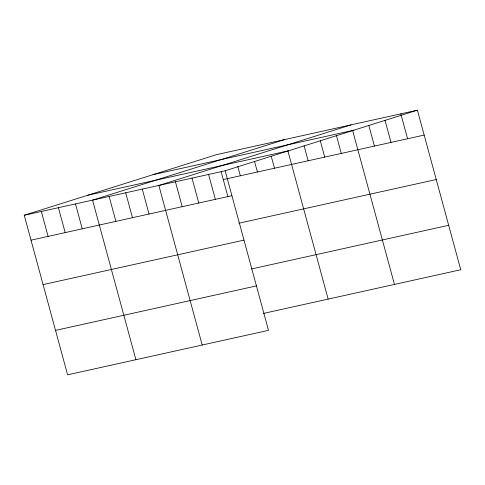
<?xml version="1.0" encoding="UTF-8"?>
<svg xmlns="http://www.w3.org/2000/svg" width="485" height="485" viewBox="0 0 485 485"><rect width="100%" height="100%" fill="white"/><g stroke="black" fill="none" stroke-linecap="round" stroke-linejoin="round"><path stroke-width="0.73" d="M24.25 215.255L225.149 170.775L268.508 330.346L67.603 374.826L24.25 215.255L216.492 154.654L417.397 110.174L460.75 269.745L263.404 313.437M284.804 139.528L92.556 200.135L135.909 359.7M351.098 124.851L158.856 185.458L202.209 345.023M225.149 170.775L417.397 110.174M153.054 174.655L353.953 130.174M87.688 195.261L288.593 150.78M223.264 179.559L424.163 135.079M31.016 240.16L231.921 195.679M238.893 223.209L436.239 179.517M43.092 284.604L243.991 240.123M251.333 268.999L448.673 225.301M55.532 330.388L256.432 285.907M400.822 113.842L407.588 138.746M385.023 120.359L391.013 142.42M368.83 125.451L374.438 146.088M352.643 130.544L394.45 284.422M336.457 135.636L341.288 153.43M320.27 140.729L324.714 157.098M304.083 145.821L308.145 160.765M287.896 150.914L328.157 299.099M271.206 156.121L274.492 168.216M254.516 161.323L257.414 171.999M237.826 166.531L240.336 175.776M221.136 171.732L227.938 196.764M208.574 174.448L215.346 199.353M192.005 178.116L198.771 203.021M175.431 181.784L182.196 206.689M142.281 189.126L149.047 214.03M125.706 192.794L132.472 217.698M109.131 196.467L115.897 221.372M75.478 203.912L82.244 228.823M58.406 207.695L65.172 232.6M41.328 211.478L48.094 236.383"/></g></svg>
